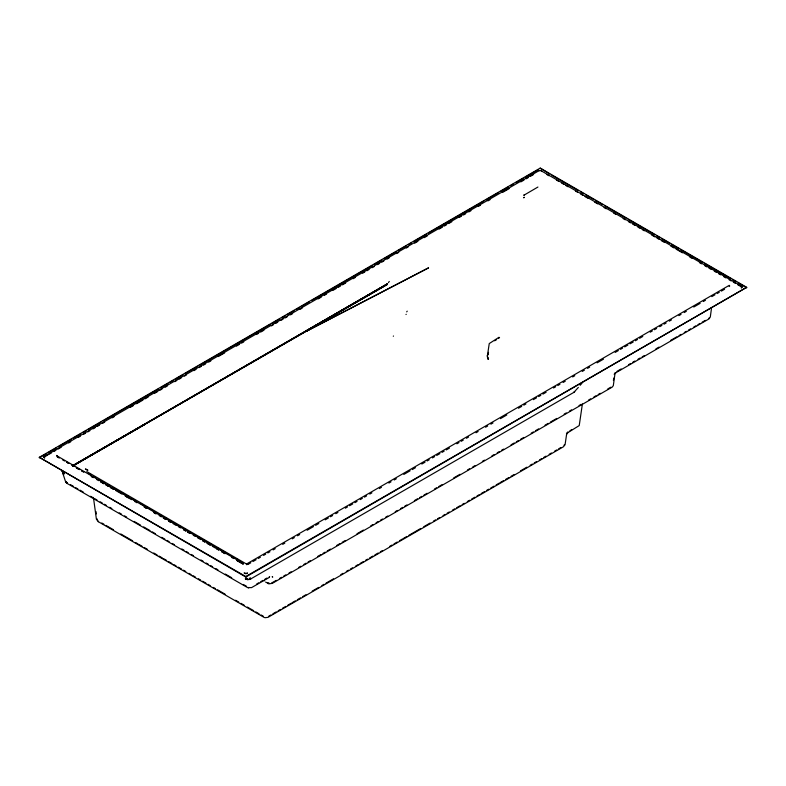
<?xml version="1.0" encoding="UTF-8"?>
<svg xmlns="http://www.w3.org/2000/svg" width="786" height="786" viewBox="0 0 786 786"><rect width="100%" height="100%" fill="white"/><g stroke="black" fill="none" stroke-linecap="round" stroke-linejoin="round"><path stroke-width="1.18" d="M487.438 355.567L489.246 343.57L498.972 337.292M488.194 354.555L488.499 352.325M566.598 434.294L565.075 444.709L563.405 446.792L267.997 617.344L264.843 617.727M582.397 403.945L579.233 425.56L568.16 432.457L566.588 434.304M613.404 380.512L613.738 378.095M711.566 307.739L710.318 316.925L709.129 318.831L616.057 372.623L614.898 374.254L613.316 385.641L612.265 387.076L272.32 583.35L269.107 583.841L265.609 582.082M729.3 285.318L246.46 564.043M614.23 374.47L614.514 373.596M487.634 354.889L487.477 355.351A2.849 1.69 76.3 0 0 487.418 355.704A3.478 2.181 74.5 0 0 487.389 356.087A3.94 2.466 74.6 0 0 487.458 356.579A4.883 3.173 73.7 0 0 487.566 357.198A6.033 4.166 72.6 0 0 487.742 358.013A6.966 5.178 71.9 0 0 487.939 358.838L488.086 359.241A7.182 5.512 72 0 1 487.752 358.485L487.742 358.278M487.566 355.046L487.467 355.38A3.016 1.769 76.5 0 0 487.438 355.97M499.552 337.479L498.589 338.501M564.495 444.512L564.073 445.338M729.732 285.957L729.202 286.546M406.706 311.885L407.207 311.158M388.461 282.557L389.286 281.447M566.46 433.391L567.767 431.986M387.272 284.512L72.676 465.98L387.626 283.658M614.937 372.898L615.192 372.584M578.349 387.419L573.888 392.361L250.832 578.879C249.594 580.117 244.859 579.429 245.9 578.683A6.033 2.466 48.6 0 0 245.35 578.918L247.885 579.567M580.166 385.297L581.994 383.175M406.205 314.302L405.998 314.508M393.511 336.015L393.295 336.221M573.888 392.361L574.704 391.664L574.055 392.253M524.419 194.673L523.722 195.331L537.929 187.039M709.139 318.006L708.461 318.546M247.423 572.915A3.566 2.545 0.3 0 1 247.069 573.21L246.932 573.289A2.24 1.582 -0.5 0 1 246.47 573.495L244.151 572.906A3.517 2.505 -0.5 0 0 244.485 573.21L244.78 573.367A1.965 1.405 -0.2 0 0 245.242 573.574A1.444 1.032 0 0 0 246.313 573.564M741.129 285.976L540.709 170.533A1.444 0.619 0 0 0 539.687 170.542A1.857 0.776 -0.3 0 0 539.167 170.68L538.901 170.768A3.635 1.543 -0.2 0 0 538.597 170.935L44.232 456.42A1.965 1.12 -12.5 0 0 43.977 456.735L44.016 457.403A1.847 1.051 -12.4 0 0 44.271 457.619M44.871 455.968L43.957 456.764A1.474 0.835 -12.4 0 0 43.869 457.059A1.444 0.815 -12.3 0 0 43.967 457.354M306.363 330.788L387.076 284.08L72.548 465.734M306.412 330.867L387.184 284.247M387.252 284.424L72.607 465.823L144.879 424.126M39.3 457.305L540.218 168.096L746.7 287.312L245.782 577.012L39.3 457.305L245.782 576.511L746.7 287.312M39.3 457.806L46.747 453.502M48.87 452.274L56.317 447.981M58.439 446.753L71.202 439.384M73.334 438.156L80.781 433.852M82.903 432.624L86.096 430.787M88.219 429.559L100.981 422.19M103.113 420.962L158.418 389.031M160.541 387.803L167.988 383.509M170.11 382.281L173.303 380.434M175.435 379.206L182.873 374.912M185.005 373.684L197.767 366.315M199.89 365.087L270.079 324.559M272.211 323.331L279.659 319.037M281.781 317.809L284.974 315.962M287.096 314.734L294.544 310.441M296.676 309.212L299.859 307.365M301.991 306.137L309.438 301.844M311.561 300.616L372.181 265.619M374.313 264.391L381.75 260.087M383.882 258.859L396.645 251.491M398.767 250.262L406.215 245.969M408.337 244.741L411.53 242.894M413.662 241.666L426.425 234.297M428.547 233.069L483.852 201.147M485.974 199.919L498.737 192.55M500.869 191.322L508.316 187.019M510.438 185.791L513.631 183.953M515.754 182.725L523.201 178.422M525.323 177.194L538.086 169.825M45.185 456.499L47.632 455.084M48.447 454.613L51.63 452.775M53.753 451.547L55.875 450.319M57.997 449.101L61.19 447.263M68.618 442.97L70.74 441.742M78.168 437.458L80.29 436.23M83.483 434.393L85.605 433.165M87.727 431.936L89.85 430.708M93.033 428.871L95.155 427.643M97.277 426.425L99.4 425.197M102.583 423.359L104.715 422.131M112.143 417.838L114.265 416.619M130.191 407.423L133.374 405.586M136.558 403.749L142.924 400.064M145.046 398.846L148.23 396.999M154.606 393.324L157.79 391.487M159.912 390.259L162.034 389.031M165.217 387.193L167.339 385.975M174.777 381.682L176.899 380.453M179.021 379.225L181.144 378.007M184.327 376.16L186.449 374.942M193.887 370.648L196.009 369.42M199.192 367.583L201.314 366.355M203.436 365.136L205.559 363.908M208.742 362.071L210.864 360.843M218.302 356.549L224.668 352.875M236.34 346.135L239.534 344.297M241.656 343.069L243.778 341.841M256.511 334.492L258.633 333.264M260.755 332.036L263.949 330.199M271.376 325.905L273.499 324.677M275.621 323.459L277.743 322.231M280.926 320.393L283.048 319.165M285.18 317.937L287.303 316.719M290.486 314.872L292.608 313.653M300.036 309.36L302.158 308.132M318.084 298.935L321.268 297.098M324.451 295.261L326.573 294.033M332.95 290.358L336.133 288.521M338.255 287.293L340.377 286.065M342.5 284.846L345.683 283.009M353.12 278.716L355.243 277.487M362.67 273.204L364.792 271.976M366.915 270.748L369.037 269.519M372.22 267.682L374.352 266.454M377.535 264.617L379.658 263.389M381.78 262.17L383.902 260.942M387.085 259.105L389.208 257.877M396.645 253.583L398.767 252.365M406.195 248.071L408.317 246.843M414.684 243.169L417.877 241.331M424.244 237.647L427.427 235.81M439.099 229.07L442.292 227.233M444.414 226.004L446.536 224.776M448.659 223.558L451.842 221.721M459.27 217.427L461.392 216.199M463.524 214.971L465.646 213.753M468.829 211.906L470.952 210.687M478.379 206.394L480.501 205.166M487.939 200.882L490.061 199.654M502.794 192.295L509.171 188.62M520.843 181.88L524.026 180.043M526.148 178.815L528.271 177.587M530.403 176.359L533.586 174.521M73.776 465.518L144.978 424.391M494.61 340.79L496.634 339.621M248.69 563.994L250.822 562.766M252.945 561.538L256.128 559.701M258.25 558.473L260.382 557.254M263.565 555.407L265.688 554.179M267.82 552.961L269.942 551.733M273.125 549.895L275.247 548.667M282.685 544.374L284.807 543.146M292.245 538.852L294.367 537.624M297.56 535.787L299.682 534.559M307.12 530.265L313.486 526.591M315.618 525.362L318.802 523.515M325.178 519.841L328.361 518.003M330.484 516.775L332.606 515.547M335.799 513.71L337.921 512.482M345.359 508.188L347.481 506.96M349.603 505.732L352.796 503.895M354.918 502.667L357.041 501.439M360.224 499.601L362.356 498.373M364.478 497.145L366.6 495.927M369.784 494.08L371.916 492.861M379.343 488.568L381.475 487.34M388.903 483.046L391.035 481.818M394.218 479.981L396.341 478.753M403.778 474.459L410.154 470.775M412.277 469.556L415.46 467.709M421.836 464.035L425.02 462.197M427.152 460.969L429.274 459.741M432.457 457.904L434.579 456.676M436.711 455.448L439.895 453.61M442.017 452.382L444.139 451.154M446.271 449.926L449.454 448.089M456.892 443.795L459.014 442.567M461.136 441.339L463.259 440.121M466.452 438.274L468.574 437.045M476.011 432.762L478.134 431.534M485.571 427.24L487.693 426.012M490.877 424.175L493.009 422.947M500.436 418.653L506.813 414.969M518.495 408.229L521.688 406.391M523.81 405.163L525.932 403.935M533.37 399.642L536.553 397.804M538.675 396.576L540.807 395.348M542.93 394.12L546.113 392.283M553.55 387.989L555.673 386.761M557.805 385.533L559.927 384.305M563.11 382.468L565.232 381.239M572.67 376.946L574.792 375.728M582.23 371.434L584.352 370.206M587.545 368.369L589.667 367.141M597.105 362.847L603.471 359.163M615.163 352.423L618.346 350.576M620.468 349.357L622.591 348.129M624.723 346.901L627.906 345.064M630.028 343.836L633.221 341.998M635.343 340.77L637.466 339.542M639.588 338.314L642.781 336.477M650.209 332.183L652.341 330.955M654.463 329.727L656.585 328.499M659.768 326.662L661.9 325.433M664.023 324.205L666.145 322.987M669.328 321.14L671.46 319.912M678.888 315.628L681.02 314.4M684.203 312.553L686.325 311.335M693.763 307.041L700.139 303.357M703.323 301.519L705.445 300.291M711.821 296.617L715.005 294.77M717.137 293.542L719.259 292.323M721.381 291.095L724.564 289.258M616.961 371.375L621.176 368.948M628.535 364.694L630.637 363.476M632.74 362.267L634.842 361.049M637.996 359.231L640.099 358.013M642.201 356.805L644.314 355.586M655.878 348.905L659.032 347.088M670.605 340.407L676.913 336.762M679.016 335.553L681.118 334.335M684.272 332.517L686.375 331.299M688.477 330.081L690.58 328.872M693.743 327.045L695.846 325.836M697.948 324.618L700.051 323.41M702.153 322.191L705.307 320.374M256.717 583.969L258.761 582.79M260.805 581.611L262.848 580.422M264.892 579.243L266.945 578.064M63.302 473.762C63.568 473.909 61.642 472.022 63.695 474.056A6.042 2.486 48.4 0 0 62.801 472.976L63.695 474.037L62.634 472.74L65.592 481.73L66.977 483.351L247.433 587.525L251.53 587.633L269.48 577.327M271.573 583.025L276.259 580.363M279.452 578.516L281.575 577.297M283.697 576.069L285.819 574.841M289.012 573.004L291.134 571.776M298.572 567.482L300.694 566.254M303.887 564.417L306.009 563.189M308.132 561.961L310.254 560.732M317.691 556.439L320.885 554.602M323.007 553.373L325.129 552.145M327.251 550.917L330.444 549.08M336.811 545.396L340.004 543.558M342.126 542.33L345.309 540.493M357.001 533.743L363.378 530.069M370.805 525.775L372.937 524.547M376.121 522.71L378.243 521.482M380.375 520.253L382.497 519.025M385.68 517.188L387.803 515.96M395.24 511.666L397.372 510.438M400.555 508.601L402.678 507.373M404.81 506.145L406.932 504.917M414.369 500.623L417.553 498.786M419.675 497.558L421.807 496.33M423.929 495.111L427.112 493.264M434.55 488.971L436.672 487.742M438.804 486.524L441.987 484.677M453.669 477.937L460.046 474.253M467.483 469.959L469.606 468.731M472.799 466.894L474.921 465.666M482.358 461.372L484.481 460.144M491.918 455.851L494.04 454.622M497.224 452.785L499.356 451.557M501.478 450.329L503.6 449.111M511.038 444.817L514.221 442.97M516.353 441.742L518.475 440.524M520.597 439.295L523.79 437.448M531.228 433.155L533.35 431.936M535.472 430.708L538.656 428.871M545.032 425.187L548.225 423.349M550.347 422.121L556.724 418.437M564.152 414.143L566.284 412.915M569.467 411.078L571.589 409.85M579.027 405.556L581.149 404.328M588.586 400.035L590.718 398.816M593.902 396.969L596.024 395.741M598.146 394.523L600.278 393.295M607.716 389.001L610.899 387.164M569.988 430.679L571.923 429.559M268.753 616.195L270.875 614.966M272.87 613.817L276.191 611.901M278.185 610.751L280.445 609.445M282.429 608.295L285.76 606.379M287.882 605.151L291.066 603.314M291.999 602.774L295.32 600.858M297.314 599.708L300.498 597.871M302.757 596.564L305.95 594.727M312.189 591.121L318.566 587.437M321.887 585.521L324.009 584.293M326.003 583.143L333.578 578.771M340.878 574.556L343.001 573.328M346.321 571.412L348.453 570.184M350.438 569.035L352.57 567.806M355.753 565.969L358.013 564.662M360.008 563.513L363.329 561.597M365.451 560.369L367.583 559.141M369.567 557.991L372.888 556.075M374.883 554.926L378.204 553M380.326 551.782L382.458 550.554M389.758 546.339L392.018 545.032M394.012 543.883L397.195 542.035M399.455 540.739L402.648 538.891M403.572 538.361L406.893 536.435M408.887 535.295L420.707 528.467M423.762 526.699L430.139 523.024M433.459 521.098L435.582 519.88M437.576 518.731L439.698 517.502M443.029 515.577L445.151 514.358M447.136 513.209L449.268 511.981M452.451 510.134L454.711 508.837M456.705 507.687L460.026 505.762M462.148 504.533L464.28 503.315M467.326 501.547L469.586 500.24M471.58 499.09L474.901 497.174M477.033 495.946L479.155 494.718M481.14 493.569L484.471 491.653M486.455 490.503L488.715 489.197M490.71 488.057L494.03 486.131M496.153 484.903L499.346 483.066M500.269 482.535L503.59 480.61M505.585 479.46L508.906 477.544M511.028 476.316L514.221 474.479M520.46 470.873L526.836 467.189M530.157 465.273L532.289 464.045M534.274 462.895L536.396 461.667M539.589 459.83L541.849 458.523M543.833 457.373L545.965 456.145M549.149 454.308L551.408 453.001M554.602 451.164L556.724 449.936M558.718 448.786L560.84 447.558M249.614 579.361L250.822 578.879M538.941 170.749L539.068 170.7A2.24 0.973 0.4 0 1 539.501 170.552L540.709 170.533A1.965 0.835 0.1 0 1 541.21 170.66L541.525 170.768A3.517 1.484 0.4 0 1 541.809 170.945M248.229 564.23L246.519 564.653M250.135 579.203L249.584 579.37M523.505 197.708L524.164 197.63M269.215 576.777L269.618 576.688M87.108 470.077L87.325 469.989A15.091 9.442 -61.3 0 0 86.912 469.606M249.879 579.292L246.529 579.39M272.762 577.052L272.536 577.13M87.295 470.254C88.543 470.441 86.401 469.183 87.777 470.195M272.329 576.767L272.123 576.796M248.071 579.567L247.344 579.528M248.209 587.849L248.74 587.977M269.225 583.241L268.144 582.858M245.792 579.144L246.028 579.243A3.792 2.162 0.5 0 1 245.379 578.928M44.34 457.649L44.468 457.707A3.566 2.034 -12.5 0 0 44.861 457.865A3.635 2.073 -12.4 0 1 44.458 457.717L44.281 457.609A2.24 1.267 -11.7 0 1 44.045 457.432M93.426 497.41L96.393 519.104L98.329 521.698M549.748 174.099L540.218 168.096M551.86 175.327L578.339 190.605M580.451 191.833L583.634 193.67M585.747 194.889L593.165 199.172M595.277 200.391L602.695 204.674M604.807 205.893L625.99 218.115M628.102 219.343L654.581 234.621M656.693 235.849L659.867 237.686M661.989 238.905L669.397 243.188M671.519 244.407L678.927 248.69M681.049 249.909L702.222 262.141M704.344 263.359L730.813 278.647M732.935 279.865L736.109 281.702M738.231 282.921L746.7 287.814M546.84 174.521L548.962 175.74M556.38 180.023L558.492 181.242M561.676 183.079L563.798 184.307M565.91 185.525L568.032 186.754M575.45 191.037L577.563 192.256M580.746 194.093L582.868 195.311M584.981 196.539L588.164 198.377M594.521 202.041L597.694 203.879M604.051 207.553L606.173 208.771M613.591 213.055L615.713 214.283M623.121 218.557L625.243 219.785M628.427 221.623L630.539 222.841M632.661 224.069L634.783 225.287M637.957 227.125L640.079 228.343M642.201 229.571L644.314 230.799M651.732 235.073L654.915 236.91M657.027 238.138L659.149 239.357M661.272 240.585L664.445 242.412M670.802 246.087L673.985 247.924M676.098 249.142L682.454 252.817M689.872 257.101L691.994 258.319M699.412 262.603L701.525 263.831M704.708 265.658L706.83 266.886M708.943 268.105L711.065 269.333M714.248 271.17L716.36 272.388M718.483 273.616L720.605 274.835M723.778 276.672L725.9 277.9M729.074 279.728L731.196 280.956M733.318 282.174L735.431 283.402M737.553 284.62L740.815 286.507M247.295 564.515L86.814 471.571M89.211 473.958L91.333 475.176M93.446 476.404L95.568 477.623M98.741 479.46L100.863 480.678M102.976 481.906L105.098 483.125M108.272 484.962L110.384 486.18M112.506 487.399L115.68 489.236M117.802 490.454L119.914 491.682M122.036 492.901L125.21 494.738M127.322 495.956L129.444 497.184M131.557 498.403L134.74 500.24M141.087 503.905L144.26 505.742M146.383 506.96L152.73 510.625M160.148 514.909L162.26 516.127M165.433 517.964L167.556 519.182M169.668 520.411L171.79 521.629M174.964 523.466L177.086 524.684M179.198 525.913L181.32 527.131M184.494 528.968L186.606 530.186M188.728 531.405L190.841 532.633M194.024 534.47L196.136 535.688M198.259 536.907L201.432 538.744M203.545 539.962L205.667 541.19M207.779 542.409L210.962 544.246M217.309 547.911L220.483 549.748M222.605 550.966L228.952 554.631M236.37 558.915L238.482 560.133M57.506 456.165L243.424 563.503M57.172 456.705L59.363 457.943L57.211 456.705M62.477 459.771L64.599 460.999M68.824 463.465L66.761 462.227M72.047 465.292L74.238 466.54L72.007 465.302M76.291 467.739L79.553 469.606L76.321 467.739L78.403 468.977M81.606 470.814L83.807 472.062L81.626 470.804M93.377 477.593L91.166 476.326L93.269 477.564M96.55 479.421L98.692 480.659M100.726 481.847L103.998 483.734M106.041 484.913L108.252 486.18M110.295 487.369L113.548 489.236M115.64 490.435L122.036 494.129M131.557 499.631L125.161 495.956L128.324 497.803M134.779 501.488L136.931 502.745M144.29 506.999L146.491 508.267M153.85 512.521L156.06 513.789M159.155 515.587L161.366 516.854M163.409 518.033L165.61 519.291L163.36 518.053M168.715 521.108L170.926 522.366M172.969 523.555L176.241 525.441M178.304 526.62L180.495 527.887M185.801 530.953L183.59 529.695L185.692 530.923M187.844 532.142L190.055 533.409L187.795 532.161M193.228 535.237L195.36 536.474M197.404 537.663L200.676 539.54M202.719 540.729L204.92 541.996M210.226 545.042L206.964 543.185L210.127 545.032M212.318 546.25L215.551 548.127M218.695 549.935L216.523 548.707L218.646 549.935M225.101 553.639L221.79 551.792L225.022 553.609M231.477 557.323L233.599 558.541M243.159 564.063L236.704 560.359L243.08 564.043M100.706 481.857L103.89 483.695M105.992 484.933L108.144 486.151M110.246 487.389L113.459 489.216M144.241 507.019L146.383 508.228M153.801 512.531L155.952 513.749M168.676 521.118L170.817 522.336M202.67 540.748L204.812 541.967M70.455 484.648L73.638 486.485M75.761 487.713L77.883 488.931M80.005 490.159L83.188 491.997M90.606 496.28L92.728 497.509M94.851 498.737L96.973 499.955M100.156 501.792L102.278 503.02M104.4 504.248L106.523 505.467M109.706 507.304L111.828 508.532M119.256 512.826L121.378 514.044M124.552 515.881L126.674 517.109M134.101 521.393L140.468 525.068M143.651 526.905L150.018 530.579M152.14 531.808L155.323 533.645M161.68 537.319L164.864 539.157M166.986 540.385L169.108 541.603M172.291 543.44L174.413 544.669M181.841 548.952L183.963 550.18M186.086 551.408L188.208 552.627M191.391 554.464L193.503 555.692M200.931 559.976L203.053 561.204M206.237 563.041L208.359 564.269M210.481 565.488L212.603 566.716M215.786 568.553L217.909 569.781M225.336 574.065L231.693 577.739M243.365 584.479L246.549 586.317M101.807 523.004L103.939 524.233M105.923 525.382L113.498 529.754M120.808 533.969L132.628 540.797M135.821 542.635L137.943 543.863M138.876 544.403L142.06 546.241M144.192 547.469L147.513 549.385M153.751 552.99L157.072 554.916M159.067 556.056L162.388 557.981M163.321 558.512L166.642 560.438M168.764 561.666L171.957 563.503M173.952 564.653L176.074 565.881M178.196 567.109L181.517 569.025M183.511 570.174L185.771 571.481M188.964 573.318L191.086 574.546M193.081 575.696L195.341 577.003M198.396 578.761L200.656 580.068M202.641 581.218L205.961 583.133M207.956 584.283L210.216 585.59M213.409 587.437L215.531 588.665M217.526 589.805L225.101 594.187M235.594 600.239L238.777 602.086M240.909 603.304L244.23 605.23M247.413 607.067L249.545 608.295M250.469 608.836L253.662 610.673M255.784 611.901L259.105 613.817M261.099 614.966L263.359 616.273M98.181 521.619L264.125 617.423M66.722 462.227L68.844 463.455M62.733 473.064L62.811 473.221A3.694 2.142 -0.6 0 0 63.155 473.663L63.695 474.056M66.957 482.594L66.594 482.25L67.272 482.81M741.11 285.986A3.566 2.014 12.4 0 1 741.522 286.251L741.719 286.389A1.857 1.051 12.7 0 1 741.974 286.674L741.532 287.715A3.517 2.014 12.6 0 1 741.149 287.892L741.768 287.597A1.965 1.12 12.6 0 0 742.043 287.362A1.474 0.835 12.4 0 0 742.131 287.067A1.444 0.825 12.3 0 0 742.033 286.743M741.532 286.242L741.66 286.34A2.24 1.287 11.8 0 1 741.974 286.635M66.574 483.076L65.769 482.142M62.487 471.905L62.065 471.256M97.818 520.529L97.267 519.762M264.106 580.53L264.342 580.854A6.976 6.131 77.5 0 1 263.978 580.412M66.417 481.995L66.142 481.474M62.025 471.138L62.271 471.61A2.869 1.69 18.1 0 0 62.477 471.914M488.519 359.035L488.46 358.858A7.811 5.826 80.6 0 1 488.273 358.387A6.838 4.913 80.2 0 1 488.204 357.984A7.162 5.168 80.2 0 0 488.322 358.367A7.29 5.423 80.6 0 0 488.489 358.848M97.091 519.35L96.943 518.672M62.625 472.74L62.654 472.907A3.665 2.122 0 0 0 62.9 473.369M95.971 511.539L96.295 513.916M487.448 356.883L487.546 357.483A6.249 4.451 72.2 0 0 487.811 358.259M245.782 576.511L245.782 577.012M246.431 573.534A1.896 1.356 0.3 0 0 246.853 573.338A2.682 1.906 0 0 0 247.099 573.181M487.517 356.893A4.402 2.78 74.4 0 1 487.467 356.117M428.517 267.869L306.511 331.22L428.517 267.869M250.41 578.132L249.467 578.437L250.4 578.132M246.156 578.349L246.018 578.408A6.042 2.466 48.6 0 1 246.313 578.319L246.156 578.349M524.291 197.374L523.771 197.532L524.291 197.374M85.448 469.134L86.028 469.144L85.448 469.134M247.256 578.486L246.657 578.349A2.928 0.717 2.8 0 0 247.236 578.496M268.262 583.595L267.741 583.35L268.262 583.595M62.978 472.347L62.978 472.347M57.221 455.968L56.828 455.458L57.221 455.968M63.686 473.133L63.45 472.867A5.974 2.456 48.4 0 1 64.118 473.673L63.686 473.133"/></g></svg>
